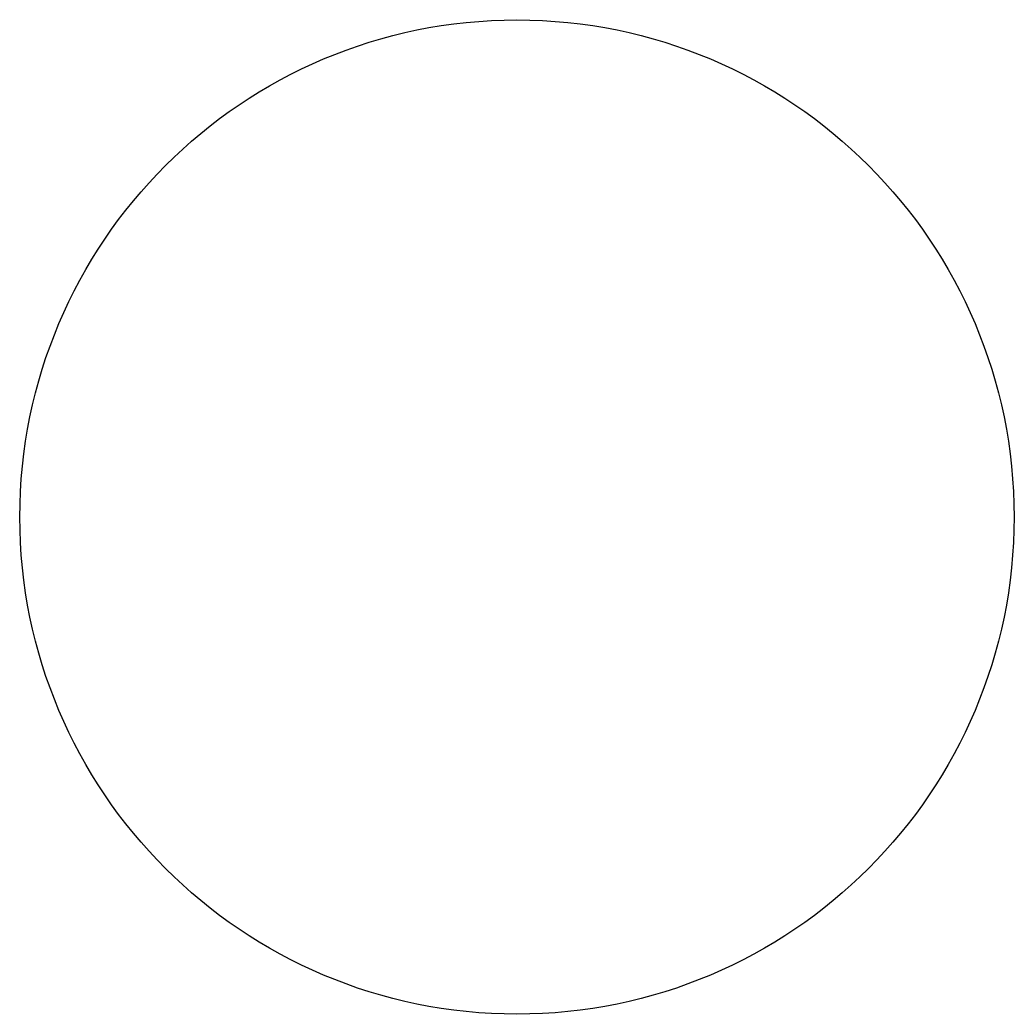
# Model space of a CAD drawing. Extents: x 7326.5 to 7376.5, y 4858 to 4908.1.
import ezdxf

# ---------------------------------------------------------------- set-up
doc = ezdxf.new("R2010")
doc.units = 0

msp = doc.modelspace()

# ---------------------------------------------------------------- linework, layer by layer
at = {"linetype": 'Continuous'}
msp.add_circle((7351.477, 4883.045), 25.018, dxfattribs=at)

doc.saveas('drawing.dxf')
